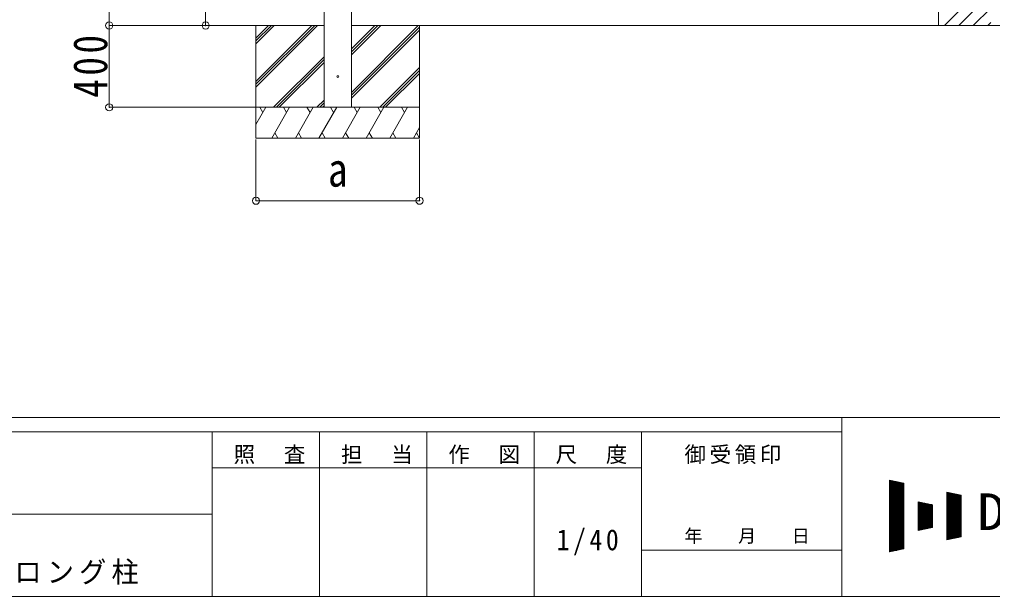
# Model space of a CAD drawing. Units: millimetres at full size; details may follow other scales. Extents: x -9783 to 9892, y -6828 to 6752.
# Drawn here: x 2263 to 7023, y -6828 to -4007 of the extents above; entities that cross this region are included whole.
import ezdxf
from ezdxf.enums import TextEntityAlignment as Align

# ---------------------------------------------------------------- set-up
doc = ezdxf.new("R2010")
doc.units = ezdxf.units.MM
doc.header["$LTSCALE"] = 35
doc.header["$PDMODE"] = 32
doc.header["$PDSIZE"] = 35
for name, color, linetype, lineweight in [('0-0_0', 7, 'Continuous', 9), ('0-1_本体', 4, 'Continuous', 9), ('0-2_部品', 7, 'Continuous', 9), ('0-A_寸法', 6, 'Continuous', 9), ('0-E_DET2', 7, 'Continuous', 9), ('F-0_240', 7, 'Continuous', 9)]:
    doc.layers.add(name, color=color, linetype=linetype, lineweight=lineweight)
doc.styles.add('ＭＳ ゴシック', font='')
doc.styles.get('ＭＳ ゴシック').set_extended_font_data('MS Gothic')

msp = doc.modelspace()

# ---------------------------------------------------------------- linework, layer by layer
at = {"layer": '0-0_0'}
for p, q in [((3370.61, -4036.17), (3752.89, -4036.17)), ((3419.89, -4036.17), (3419.89, -4586.17)), ((3419.89, -4309.53), (3693.25, -4036.17)), ((3419.89, -4323.67), (3707.4, -4036.17)), ((3419.89, -4337.82), (3721.54, -4036.17)), ((3419.89, -4097.4), (3481.12, -4036.17)), ((3419.89, -4111.54), (3495.26, -4036.17)), ((3419.89, -4125.68), (3509.41, -4036.17)), ((3886.89, -4036.17), (7071.98, -4036.17)), ((3886.89, -4363.03), (4213.75, -4036.17)), ((3886.89, -4179.18), (4029.91, -4036.17)), ((3886.89, -4150.9), (4001.62, -4036.17)), ((3886.89, -4165.04), (4015.76, -4036.17)), ((3886.89, -4377.17), (4219.89, -4044.17)), ((4219.89, -4036.17), (4219.89, -4586.17)), ((3886.89, -4391.32), (4219.89, -4058.32)), ((3505.38, -4436.17), (3752.89, -4188.66)), ((3519.53, -4436.17), (3752.89, -4202.81)), ((3533.67, -4436.17), (3752.89, -4216.95)), ((4025.88, -4436.17), (4219.89, -4242.16)), ((4040.03, -4436.17), (4219.89, -4256.31)), ((4054.17, -4436.17), (4219.89, -4270.45)), ((3717.52, -4436.17), (3752.89, -4400.8)), ((3731.66, -4436.17), (3752.89, -4414.94)), ((4219.89, -4436.17), (3419.89, -4436.17)), ((3419.89, -4520), (3468.29, -4436.17)), ((3453.29, -4462.15), (3438.29, -4436.17)), ((3497.16, -4586.17), (3583.76, -4436.17)), ((3568.76, -4462.15), (3553.76, -4436.17)), ((3612.63, -4586.17), (3699.23, -4436.17)), ((3684.23, -4462.15), (3669.23, -4436.17)), ((3728.1, -4586.17), (3814.7, -4436.17)), ((3745.8, -4436.17), (3752.89, -4429.08)), ((3799.7, -4462.15), (3784.7, -4436.17)), ((3843.57, -4586.17), (3930.17, -4436.17)), ((3915.17, -4462.15), (3900.17, -4436.17)), ((3959.04, -4586.17), (4045.64, -4436.17)), ((4015.64, -4436.17), (4030.64, -4462.15)), ((4074.51, -4586.17), (4161.11, -4436.17)), ((4146.11, -4462.15), (4131.11, -4436.17)), ((3512.16, -4560.19), (3527.16, -4586.17)), ((3627.63, -4560.19), (3642.63, -4586.17)), ((3743.1, -4560.19), (3758.1, -4586.17)), ((3858.57, -4560.19), (3873.57, -4586.17)), ((3974.04, -4560.19), (3989.04, -4586.17)), ((4089.51, -4560.19), (4104.51, -4586.17)), ((4189.98, -4586.17), (4219.89, -4534.36)), ((4204.98, -4560.19), (4219.98, -4586.17)), ((3419.89, -4586.17), (4219.89, -4586.17))]:
    msp.add_line(p, q, dxfattribs=at)
at = {"layer": '0-1_本体'}
for p, q in [((3886.89, -1423.17), (3886.89, -4436.17)), ((3752.89, -1458.42), (3752.89, -4436.17))]:
    msp.add_line(p, q, dxfattribs=at)
at = {"layer": '0-2_部品', "color": 4}
msp.add_circle((3819.89, -4286.17), 4.5, dxfattribs=at)
at = {"layer": '0-A_寸法'}
for p, q in [((2702.05, -4036.17), (2702.05, -1442.38)), ((3173.68, -4036.17), (3173.68, -1536.19)), ((2702.05, -4036.17), (3419.89, -4036.17)), ((2702.05, -4036.17), (3419.89, -4036.17)), ((2702.05, -4036.17), (2702.05, -4436.17)), ((3173.68, -4036.17), (3676.54, -4036.17)), ((2702.05, -4436.17), (3419.89, -4436.17)), ((3419.89, -4892.83), (3419.89, -4594.17)), ((4219.89, -4892.83), (4219.89, -4594.17)), ((3419.89, -4892.83), (4219.89, -4892.83))]:
    msp.add_line(p, q, dxfattribs=at)
for p in [(2702.05, -4036.17), (3173.68, -4036.17), (2702.05, -4436.17), (3419.89, -4892.83), (4219.89, -4892.83)]:
    msp.add_point(p, dxfattribs=at)
at = {"layer": '0-E_DET2'}
for p, q in [((6757.71, -536.66), (6757.71, -4036.17)), ((6786.79, -4036.17), (7013.69, -3809.27)), ((6857.5, -4036.17), (7013.69, -3879.98)), ((6928.21, -4036.17), (7013.69, -3950.69)), ((6998.92, -4036.17), (7013.69, -4021.4))]:
    msp.add_line(p, q, dxfattribs=at)
at = {"layer": 'F-0_240', "color": 5}
for p, q in [((-9783.03, -5953.1), (9396.97, -5953.1)), ((6285.75, -5953.1), (6285.75, -6828.1)), ((-9783.03, -6023.1), (6285.75, -6023.1)), ((3205.75, -6023.1), (3205.75, -6828.1)), ((3730.75, -6023.1), (3730.75, -6828.1)), ((4255.75, -6023.1), (4255.75, -6828.1)), ((4780.75, -6023.1), (4780.75, -6828.1)), ((5305.75, -6023.1), (5305.75, -6828.1)), ((3205.75, -6198.1), (5305.75, -6198.1)), ((-3969.25, -6425.6), (3205.75, -6425.6)), ((5305.75, -6600.6), (6285.75, -6600.6)), ((-9783.03, -6828.1), (9396.97, -6828.1))]:
    msp.add_line(p, q, dxfattribs=at)
at = {"layer": 'F-0_240'}
for p, q in [((6519.04, -6259.47), (6589.04, -6274.05)), ((6519.04, -6259.47), (6519.04, -6609.47)), ((6519.04, -6262.76), (6534.85, -6262.76)), ((6519.04, -6266.26), (6551.65, -6266.26)), ((6519.04, -6269.76), (6568.45, -6269.76)), ((6519.04, -6273.26), (6585.25, -6273.26)), ((6519.04, -6276.76), (6589.04, -6276.76)), ((6519.04, -6280.26), (6589.04, -6280.26)), ((6521.12, -6609.03), (6521.12, -6259.9)), ((6524.62, -6608.3), (6524.62, -6260.63)), ((6528.12, -6607.58), (6528.12, -6261.36)), ((6531.62, -6606.85), (6531.62, -6262.09)), ((6535.12, -6606.12), (6535.12, -6262.81)), ((6538.62, -6605.39), (6538.62, -6263.54)), ((6542.12, -6604.66), (6542.12, -6264.27)), ((6545.62, -6603.93), (6545.62, -6265)), ((6549.12, -6603.2), (6549.12, -6265.73)), ((6552.62, -6602.47), (6552.62, -6266.46)), ((6556.12, -6601.74), (6556.12, -6267.19)), ((6559.62, -6601.01), (6559.62, -6267.92)), ((6563.12, -6600.28), (6563.12, -6268.65)), ((6566.62, -6599.55), (6566.62, -6269.38)), ((6570.12, -6598.83), (6570.12, -6270.11)), ((6573.62, -6598.1), (6573.62, -6270.84)), ((6577.12, -6597.37), (6577.12, -6271.56)), ((6580.62, -6596.64), (6580.62, -6272.29)), ((6584.12, -6595.91), (6584.12, -6273.02)), ((6587.62, -6595.18), (6587.62, -6273.75)), ((6589.04, -6274.05), (6589.04, -6594.88)), ((6519.04, -6283.76), (6589.04, -6283.76)), ((6519.04, -6287.26), (6589.04, -6287.26)), ((6519.04, -6290.76), (6589.04, -6290.76)), ((6519.04, -6294.26), (6589.04, -6294.26)), ((6519.04, -6297.76), (6589.04, -6297.76)), ((6519.04, -6301.26), (6589.04, -6301.26)), ((6519.04, -6304.76), (6589.04, -6304.76)), ((6519.04, -6308.26), (6589.04, -6308.26)), ((6519.04, -6311.76), (6589.04, -6311.76)), ((6519.04, -6315.26), (6589.04, -6315.26)), ((6519.04, -6318.76), (6589.04, -6318.76)), ((6519.04, -6322.26), (6589.04, -6322.26)), ((6519.04, -6325.76), (6589.04, -6325.76)), ((6519.04, -6329.26), (6589.04, -6329.26)), ((6799.04, -6317.8), (6869.04, -6332.38)), ((6799.04, -6317.8), (6799.04, -6551.13)), ((6799.04, -6318.76), (6803.65, -6318.76)), ((6799.04, -6322.26), (6820.45, -6322.26)), ((6799.04, -6325.76), (6837.25, -6325.76)), ((6799.04, -6329.26), (6854.05, -6329.26)), ((6801.12, -6550.7), (6801.12, -6318.23)), ((6804.62, -6549.97), (6804.62, -6318.96)), ((6808.12, -6549.24), (6808.12, -6319.69)), ((6811.62, -6548.51), (6811.62, -6320.42)), ((6815.12, -6547.78), (6815.12, -6321.15)), ((6818.62, -6547.05), (6818.62, -6321.88)), ((6822.12, -6546.33), (6822.12, -6322.61)), ((6825.62, -6545.6), (6825.62, -6323.34)), ((6829.12, -6544.87), (6829.12, -6324.06)), ((6832.62, -6544.14), (6832.62, -6324.79)), ((6836.12, -6543.41), (6836.12, -6325.52)), ((6839.62, -6542.68), (6839.62, -6326.25)), ((6843.12, -6541.95), (6843.12, -6326.98)), ((6846.62, -6541.22), (6846.62, -6327.71)), ((6850.12, -6540.49), (6850.12, -6328.44)), ((6853.62, -6539.76), (6853.62, -6329.17)), ((6857.12, -6539.03), (6857.12, -6329.9)), ((6519.04, -6332.76), (6589.04, -6332.76)), ((6519.04, -6336.26), (6589.04, -6336.26)), ((6519.04, -6339.76), (6589.04, -6339.76)), ((6519.04, -6343.26), (6589.04, -6343.26)), ((6519.04, -6346.76), (6589.04, -6346.76)), ((6519.04, -6350.26), (6589.04, -6350.26)), ((6519.04, -6353.76), (6589.04, -6353.76)), ((6519.04, -6357.26), (6589.04, -6357.26)), ((6519.04, -6360.76), (6589.04, -6360.76)), ((6519.04, -6364.26), (6589.04, -6364.26)), ((6519.04, -6367.76), (6589.04, -6367.76)), ((6519.04, -6371.26), (6589.04, -6371.26)), ((6519.04, -6374.76), (6589.04, -6374.76)), ((6659.04, -6364.47), (6729.04, -6379.05)), ((6659.04, -6364.47), (6659.04, -6504.47)), ((6659.04, -6367.76), (6674.85, -6367.76)), ((6659.04, -6371.26), (6691.65, -6371.26)), ((6659.04, -6374.76), (6708.45, -6374.76)), ((6661.12, -6504.03), (6661.12, -6364.9)), ((6664.62, -6503.3), (6664.62, -6365.63)), ((6668.12, -6502.58), (6668.12, -6366.36)), ((6671.62, -6501.85), (6671.62, -6367.09)), ((6675.12, -6501.12), (6675.12, -6367.81)), ((6678.62, -6500.39), (6678.62, -6368.54)), ((6682.12, -6499.66), (6682.12, -6369.27)), ((6685.62, -6498.93), (6685.62, -6370)), ((6689.12, -6498.2), (6689.12, -6370.73)), ((6692.62, -6497.47), (6692.62, -6371.46)), ((6696.12, -6496.74), (6696.12, -6372.19)), ((6699.62, -6496.01), (6699.62, -6372.92)), ((6703.12, -6495.28), (6703.12, -6373.65)), ((6706.62, -6494.55), (6706.62, -6374.38)), ((6710.12, -6493.83), (6710.12, -6375.11)), ((6713.62, -6493.1), (6713.62, -6375.84)), ((6717.12, -6492.37), (6717.12, -6376.56)), ((6720.62, -6491.64), (6720.62, -6377.29)), ((6799.04, -6332.76), (6869.04, -6332.76)), ((6799.04, -6336.26), (6869.04, -6336.26)), ((6799.04, -6339.76), (6869.04, -6339.76)), ((6799.04, -6343.26), (6869.04, -6343.26)), ((6799.04, -6346.76), (6869.04, -6346.76)), ((6799.04, -6350.26), (6869.04, -6350.26)), ((6799.04, -6353.76), (6869.04, -6353.76)), ((6799.04, -6357.26), (6869.04, -6357.26)), ((6799.04, -6360.76), (6869.04, -6360.76)), ((6799.04, -6364.26), (6869.04, -6364.26)), ((6799.04, -6367.76), (6869.04, -6367.76)), ((6799.04, -6371.26), (6869.04, -6371.26)), ((6799.04, -6374.76), (6869.04, -6374.76)), ((6860.62, -6538.3), (6860.62, -6330.63)), ((6864.12, -6537.58), (6864.12, -6331.36)), ((6867.62, -6536.85), (6867.62, -6332.09)), ((6869.04, -6332.38), (6869.04, -6536.55)), ((6519.04, -6378.26), (6589.04, -6378.26)), ((6519.04, -6381.76), (6589.04, -6381.76)), ((6519.04, -6385.26), (6589.04, -6385.26)), ((6519.04, -6388.76), (6589.04, -6388.76)), ((6519.04, -6392.26), (6589.04, -6392.26)), ((6519.04, -6395.76), (6589.04, -6395.76)), ((6519.04, -6399.26), (6589.04, -6399.26)), ((6519.04, -6402.76), (6589.04, -6402.76)), ((6519.04, -6406.26), (6589.04, -6406.26)), ((6519.04, -6409.76), (6589.04, -6409.76)), ((6519.04, -6413.26), (6589.04, -6413.26)), ((6519.04, -6416.76), (6589.04, -6416.76)), ((6519.04, -6420.26), (6589.04, -6420.26)), ((6519.04, -6423.76), (6589.04, -6423.76)), ((6659.04, -6378.26), (6725.25, -6378.26)), ((6659.04, -6381.76), (6729.04, -6381.76)), ((6659.04, -6385.26), (6729.04, -6385.26)), ((6659.04, -6388.76), (6729.04, -6388.76)), ((6659.04, -6392.26), (6729.04, -6392.26)), ((6659.04, -6395.76), (6729.04, -6395.76)), ((6659.04, -6399.26), (6729.04, -6399.26)), ((6659.04, -6402.76), (6729.04, -6402.76)), ((6659.04, -6406.26), (6729.04, -6406.26)), ((6659.04, -6409.76), (6729.04, -6409.76)), ((6659.04, -6413.26), (6729.04, -6413.26)), ((6659.04, -6416.76), (6729.04, -6416.76)), ((6659.04, -6420.26), (6729.04, -6420.26)), ((6659.04, -6423.76), (6729.04, -6423.76)), ((6724.12, -6490.91), (6724.12, -6378.02)), ((6727.62, -6490.18), (6727.62, -6378.75)), ((6729.04, -6379.05), (6729.04, -6489.88)), ((6799.04, -6378.26), (6869.04, -6378.26)), ((6799.04, -6381.76), (6869.04, -6381.76)), ((6799.04, -6385.26), (6869.04, -6385.26)), ((6799.04, -6388.76), (6869.04, -6388.76)), ((6799.04, -6392.26), (6869.04, -6392.26)), ((6799.04, -6395.76), (6869.04, -6395.76)), ((6799.04, -6399.26), (6869.04, -6399.26)), ((6799.04, -6402.76), (6869.04, -6402.76)), ((6799.04, -6406.26), (6869.04, -6406.26)), ((6799.04, -6409.76), (6869.04, -6409.76)), ((6799.04, -6413.26), (6869.04, -6413.26)), ((6799.04, -6416.76), (6869.04, -6416.76)), ((6799.04, -6420.26), (6869.04, -6420.26)), ((6799.04, -6423.76), (6869.04, -6423.76)), ((6519.04, -6427.26), (6589.04, -6427.26)), ((6519.04, -6430.76), (6589.04, -6430.76)), ((6519.04, -6434.26), (6589.04, -6434.26)), ((6519.04, -6437.76), (6589.04, -6437.76)), ((6519.04, -6441.26), (6589.04, -6441.26)), ((6519.04, -6444.76), (6589.04, -6444.76)), ((6519.04, -6448.26), (6589.04, -6448.26)), ((6519.04, -6451.76), (6589.04, -6451.76)), ((6519.04, -6455.26), (6589.04, -6455.26)), ((6519.04, -6458.76), (6589.04, -6458.76)), ((6519.04, -6462.26), (6589.04, -6462.26)), ((6519.04, -6465.76), (6589.04, -6465.76)), ((6519.04, -6469.26), (6589.04, -6469.26)), ((6519.04, -6472.76), (6589.04, -6472.76)), ((6659.04, -6427.26), (6729.04, -6427.26)), ((6659.04, -6430.76), (6729.04, -6430.76)), ((6659.04, -6434.26), (6729.04, -6434.26)), ((6659.04, -6437.76), (6729.04, -6437.76)), ((6659.04, -6441.26), (6729.04, -6441.26)), ((6659.04, -6444.76), (6729.04, -6444.76)), ((6659.04, -6448.26), (6729.04, -6448.26)), ((6659.04, -6451.76), (6729.04, -6451.76)), ((6659.04, -6455.26), (6729.04, -6455.26)), ((6659.04, -6458.76), (6729.04, -6458.76)), ((6659.04, -6462.26), (6729.04, -6462.26)), ((6659.04, -6465.76), (6729.04, -6465.76)), ((6659.04, -6469.26), (6729.04, -6469.26)), ((6659.04, -6472.76), (6729.04, -6472.76)), ((6799.04, -6427.26), (6869.04, -6427.26)), ((6799.04, -6430.76), (6869.04, -6430.76)), ((6799.04, -6434.26), (6869.04, -6434.26)), ((6799.04, -6437.76), (6869.04, -6437.76)), ((6799.04, -6441.26), (6869.04, -6441.26)), ((6799.04, -6444.76), (6869.04, -6444.76)), ((6799.04, -6448.26), (6869.04, -6448.26)), ((6799.04, -6451.76), (6869.04, -6451.76)), ((6799.04, -6455.26), (6869.04, -6455.26)), ((6799.04, -6458.76), (6869.04, -6458.76)), ((6799.04, -6462.26), (6869.04, -6462.26)), ((6799.04, -6465.76), (6869.04, -6465.76)), ((6799.04, -6469.26), (6869.04, -6469.26)), ((6799.04, -6472.76), (6869.04, -6472.76)), ((6519.04, -6476.26), (6589.04, -6476.26)), ((6519.04, -6479.76), (6589.04, -6479.76)), ((6519.04, -6483.26), (6589.04, -6483.26)), ((6519.04, -6486.76), (6589.04, -6486.76)), ((6519.04, -6490.26), (6589.04, -6490.26)), ((6519.04, -6493.76), (6589.04, -6493.76)), ((6519.04, -6497.26), (6589.04, -6497.26)), ((6519.04, -6500.76), (6589.04, -6500.76)), ((6519.04, -6504.26), (6589.04, -6504.26)), ((6519.04, -6507.76), (6589.04, -6507.76)), ((6519.04, -6511.26), (6589.04, -6511.26)), ((6519.04, -6514.76), (6589.04, -6514.76)), ((6519.04, -6518.26), (6589.04, -6518.26)), ((6659.04, -6476.26), (6729.04, -6476.26)), ((6659.04, -6479.76), (6729.04, -6479.76)), ((6659.04, -6483.26), (6729.04, -6483.26)), ((6659.04, -6486.76), (6729.04, -6486.76)), ((6659.04, -6504.47), (6729.04, -6489.88)), ((6659.04, -6490.26), (6727.23, -6490.26)), ((6659.04, -6493.76), (6710.43, -6493.76)), ((6659.04, -6497.26), (6693.63, -6497.26)), ((6659.04, -6500.76), (6676.83, -6500.76)), ((6659.04, -6504.26), (6660.03, -6504.26)), ((6799.04, -6476.26), (6869.04, -6476.26)), ((6799.04, -6479.76), (6869.04, -6479.76)), ((6799.04, -6483.26), (6869.04, -6483.26)), ((6799.04, -6486.76), (6869.04, -6486.76)), ((6799.04, -6490.26), (6869.04, -6490.26)), ((6799.04, -6493.76), (6869.04, -6493.76)), ((6799.04, -6497.26), (6869.04, -6497.26)), ((6799.04, -6500.76), (6869.04, -6500.76)), ((6799.04, -6504.26), (6869.04, -6504.26)), ((6799.04, -6507.76), (6869.04, -6507.76)), ((6799.04, -6511.26), (6869.04, -6511.26)), ((6799.04, -6514.76), (6869.04, -6514.76)), ((6799.04, -6518.26), (6869.04, -6518.26)), ((6519.04, -6521.76), (6589.04, -6521.76)), ((6519.04, -6525.26), (6589.04, -6525.26)), ((6519.04, -6528.76), (6589.04, -6528.76)), ((6519.04, -6532.26), (6589.04, -6532.26)), ((6519.04, -6535.76), (6589.04, -6535.76)), ((6519.04, -6539.26), (6589.04, -6539.26)), ((6519.04, -6542.76), (6589.04, -6542.76)), ((6519.04, -6546.26), (6589.04, -6546.26)), ((6519.04, -6549.76), (6589.04, -6549.76)), ((6519.04, -6553.26), (6589.04, -6553.26)), ((6519.04, -6556.76), (6589.04, -6556.76)), ((6519.04, -6560.26), (6589.04, -6560.26)), ((6519.04, -6563.76), (6589.04, -6563.76)), ((6519.04, -6567.26), (6589.04, -6567.26)), ((6799.04, -6521.76), (6869.04, -6521.76)), ((6799.04, -6525.26), (6869.04, -6525.26)), ((6799.04, -6528.76), (6869.04, -6528.76)), ((6799.04, -6532.26), (6869.04, -6532.26)), ((6799.04, -6535.76), (6869.04, -6535.76)), ((6869.04, -6536.55), (6799.04, -6551.13)), ((6799.04, -6539.26), (6856.03, -6539.26)), ((6799.04, -6542.76), (6839.23, -6542.76)), ((6799.04, -6546.26), (6822.43, -6546.26)), ((6799.04, -6549.76), (6805.63, -6549.76)), ((6519.04, -6570.76), (6589.04, -6570.76)), ((6519.04, -6574.26), (6589.04, -6574.26)), ((6519.04, -6577.76), (6589.04, -6577.76)), ((6519.04, -6581.26), (6589.04, -6581.26)), ((6519.04, -6584.76), (6589.04, -6584.76)), ((6519.04, -6588.26), (6589.04, -6588.26)), ((6519.04, -6591.76), (6589.04, -6591.76)), ((6589.04, -6594.88), (6519.04, -6609.47)), ((6519.04, -6595.26), (6587.23, -6595.26)), ((6519.04, -6598.76), (6570.43, -6598.76)), ((6519.04, -6602.26), (6553.63, -6602.26)), ((6519.04, -6605.76), (6536.83, -6605.76)), ((6519.04, -6609.26), (6520.03, -6609.26))]:
    msp.add_line(p, q, dxfattribs=at)

# ---------------------------------------------------------------- texts
at = {"layer": '0-A_寸法', "color": 7, "style": 'ＭＳ ゴシック', "width": 0.85}
msp.add_text('a', height=166.8, dxfattribs=at).set_placement((3771.77, -4873.83), align=Align.BOTTOM_LEFT)
at = {"layer": '0-A_寸法', "color": 7, "insert": (2695.05, -4389.3), "char_height": 166.8, "attachment_point": 7, "rotation": 90, "style": 'ＭＳ ゴシック'}
msp.add_mtext('\\T1.19;\\W0.8;400', dxfattribs=at)
at = {"layer": 'F-0_240', "style": 'ＭＳ ゴシック', "width": 1.15}
msp.add_text('Daisen', height=179.6, dxfattribs=at).set_placement((6947.05, -6556.97), align=Align.BOTTOM_LEFT)
at = {"layer": 'F-0_240', "style": 'ＭＳ ゴシック'}
msp.add_text('年\u3000\u3000月\u3000\u3000日', height=64.15, dxfattribs=at).set_placement((5515.76, -6583.1), align=Align.BOTTOM_LEFT)
at = {"layer": 'F-0_240', "attachment_point": 7, "style": 'ＭＳ ゴシック'}
for s, insert, char_height in [('\\T1.17;照\u3000査', (3310.76, -6180.6), 76.98), ('\\T1.17;担\u3000当', (3835.76, -6180.6), 76.98), ('\\T1.17;作\u3000図', (4360.75, -6180.6), 76.98), ('\\T1.17;尺\u3000度', (4885.76, -6180.6), 76.98), ('\\T1.17;御受領印', (5515.75, -6180.6), 76.98), ('\\T1.28;\\W0.9;1/40', (4890.13, -6626.85), 102.6), ('\\T1.19;\\W0.95;奥行連棟(2台用)\\~L50+50-W30\\~ロング柱', (105.77, -6786.55), 102.6)]:
    msp.add_mtext(s, dxfattribs=dict(at, insert=insert, char_height=char_height))

doc.saveas('drawing.dxf')
